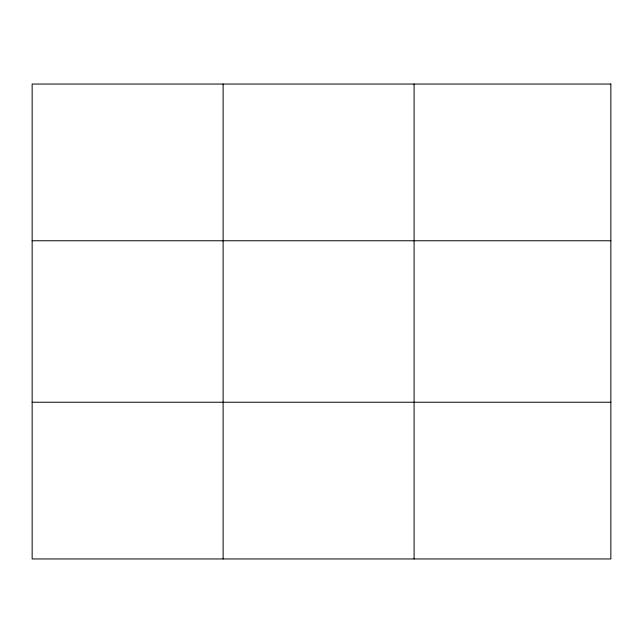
<?xml version="1.0" encoding="UTF-8"?>
<svg xmlns="http://www.w3.org/2000/svg" width="643" height="643" viewBox="0 0 643 643"><rect width="100%" height="100%" fill="white"/><g stroke="black" fill="none" stroke-linecap="round" stroke-linejoin="round"><path stroke-width="0.96" d="M223.121 558.952L223.121 84.048M414.092 558.952L414.092 84.048M32.15 240.763L610.85 240.763M32.15 402.237L610.85 402.237M610.85 84.048L610.85 558.952L32.15 558.952L32.15 84.048L610.85 84.048"/></g></svg>
